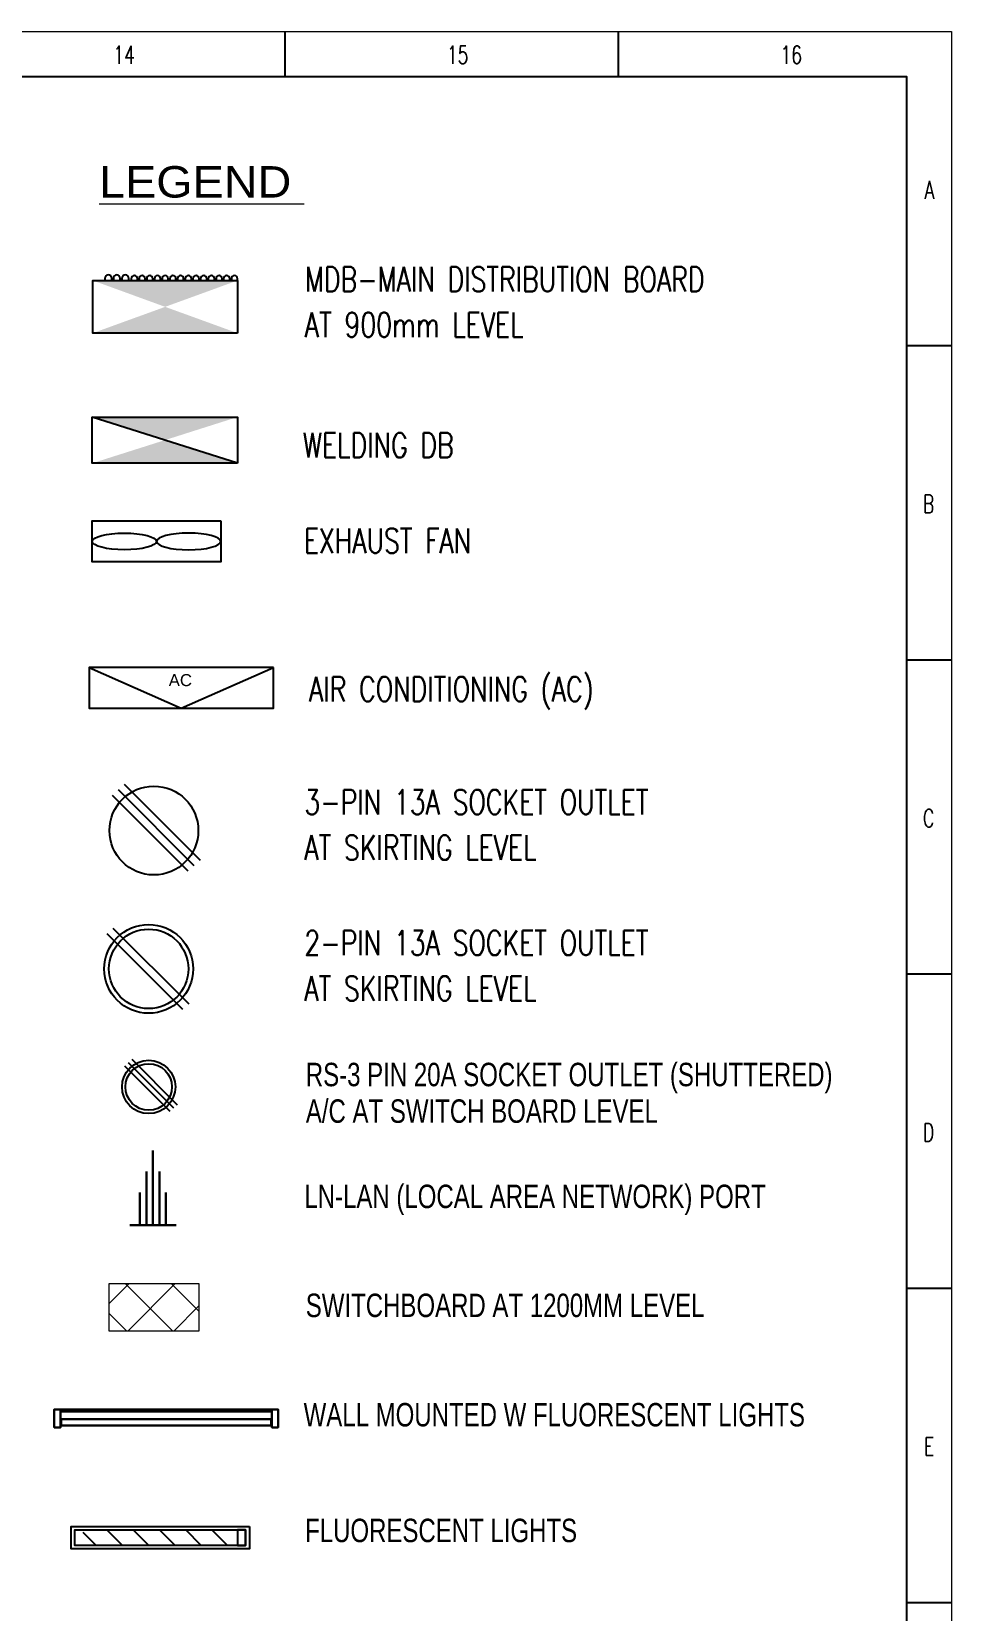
# Model space of a CAD drawing. Header units: inches. Extents: x 345 to 1189, y 67 to 663.
# Drawn here: x 1043.8 to 1189.4, y 413.4 to 663.5 of the extents above; entities that cross this region are included whole.
import ezdxf

# ---------------------------------------------------------------- set-up
doc = ezdxf.new("R2010")
doc.units = ezdxf.units.IN
doc.header["$MEASUREMENT"] = 0
for name, color, linetype, lineweight in [('E-LAN', 6, 'Continuous', 30), ('E-Legend', 7, 'Continuous', 30), ('E-MDB', 1, 'Continuous', 30), ('E-WTL-Wall-Tube-Light', 7, 'Continuous', 30), ('Switchboard', 30, 'Continuous', 13)]:
    doc.layers.add(name, color=color, linetype=linetype, lineweight=lineweight)
for name, color, linetype in [('Exhaust Fans', 7, 'Continuous'), ('HVAC', 44, 'Continuous'), ('Panels', 1, 'Continuous'), ('Sockets', 7, 'Continuous')]:
    doc.layers.add(name, color=color, linetype=linetype)
doc.styles.get("Standard").update_dxf_attribs({"font": 'arial.ttf'})
doc.styles.add('Swiss721', font='swisscl.ttf')
doc.styles.add('TAVE1', font='ROMANS.shx', dxfattribs={"width": 0.75})
doc.styles.add('TEG BORDER', font='txt_qlt.shx', dxfattribs={"width": 0.7, "bigfont": 'hztxt.shx'})
doc.styles.add('TIMES', font='ARIALN.TTF')

# ---------------------------------------------------------------- blocks, each defined once
blk = doc.blocks.new('252 BORDER A2')
for p, q in [((519.75, 420), (519.75, 415)), ((556.87, 420), (556.87, 415)), ((594, 385), (589, 385)), ((594, 350), (589, 350)), ((594, 315), (589, 315)), ((594, 280), (589, 280)), ((594, 245), (589, 245))]:
    blk.add_line(p, q)
at = {"color": 5, "lineweight": 15}
blk.add_lwpolyline([(0, 420), (594, 420), (594, 0), (0, 0)], close=True, dxfattribs=at)
blk.add_lwpolyline([(5, 415), (589, 415), (589, 5), (5, 5)], close=True)
at = {"char_height": 2, "width": 2, "style": 'TEG BORDER'}
for s, insert, attachment_point in [('\\pi-0.033333;14', (500.67, 418.41), 1), ('\\pi2.2204e-016;15', (537.8, 418.41), 1), ('\\pi0.033333;16', (574.92, 418.41), 1), ('A', (592.09, 403.39), 3), ('B', (592.09, 368.39), 3), ('C', (592.09, 333.39), 3), ('D', (592.09, 298.39), 3), ('E', (592.09, 263.39), 3)]:
    blk.add_mtext(s, dxfattribs=dict(at, insert=insert, attachment_point=attachment_point))
blk = doc.blocks.new('A$C63C712C3')
at = {"ltscale": 2}
for p, q in [((39.8, 42), (33.8, 42)), ((39.8, 15.9), (33.8, 15.9)), ((1230.6, 42), (1236.6, 42)), ((1230.6, 15.9), (1236.6, 15.9))]:
    blk.add_line(p, q, dxfattribs=at)
for points in [[(35.5, 102.6), (0, 102.6), (0, 0), (35.5, 0)], [(35.5, 102.6), (1235.5, 102.6), (1235.5, 90.2), (35.5, 90.2)], [(1235.5, 102.6), (1270.9, 102.6), (1270.9, 0), (1235.5, 0)], [(39.8, 47.6), (1230.6, 47.6), (1230.6, 10.1), (39.8, 10.1)]]:
    blk.add_lwpolyline(points, close=True, dxfattribs=at)
blk = doc.blocks.new('ASDSAETR')
for p, q in [((51404, -7188.31), (51404, -7197.3)), ((51404, -7190.29), (51410.36, -7190.29)), ((51404, -7191.55), (51414.43, -7191.55)), ((51404, -7192.81), (51418.49, -7192.81)), ((51404, -7194.07), (51414.43, -7194.07)), ((51404, -7195.33), (51410.36, -7195.33))]:
    blk.add_line(p, q)

msp = doc.modelspace()

# ---------------------------------------------------------------- hatches: boundary and pattern name
h = msp.add_hatch(color=190)
h.dxf.hatch_style = 1
h.paths.add_polyline_path([(1068.43, 602.48), (1053.39, 602.48), (1064.89, 598.82), (1068.43, 599.95)])
h.paths.add_polyline_path([(1068.43, 597.7), (1064.89, 598.82), (1053.39, 595.17), (1068.43, 595.17)])
h.paths.add_polyline_path([(1076.39, 602.48), (1068.43, 602.48), (1068.43, 599.95)])
h.paths.add_polyline_path([(1068.43, 597.7), (1068.43, 595.17), (1076.39, 595.17)])
h = msp.add_hatch()
h.set_pattern_fill('ANSI31', color=256, scale=23.540904, angle=90)
h.set_pattern_definition([(135, (1124.502, 290.9468), (-2.08074, -2.08074), [])])
h.paths.add_polyline_path([(1051.91, 426.34), (1051.91, 423.87), (1076.4, 423.87), (1076.4, 426.34)])
at = {"layer": 'Panels'}
h = msp.add_hatch(color=256, dxfattribs=at)
h.dxf.hatch_style = 1
h.paths.add_polyline_path([(1064.93, 619.92), (1053.47, 615.76), (1076.39, 615.76)])
h.paths.add_polyline_path([(1053.47, 624.09), (1064.93, 619.92), (1076.39, 624.09)])
at = {"layer": 'Switchboard'}
h = msp.add_hatch(dxfattribs=at)
h.set_pattern_fill('ANSI37', color=256, scale=41.196582, angle=180)
h.set_pattern_definition([(225, (1379.356, 996.641), (3.641298, -3.641298), []), (315, (1379.356, 996.641), (3.641298, 3.641298), [])])
h.paths.add_polyline_path([(1056.07, 465.34), (1056.07, 457.8), (1070.27, 457.8), (1070.27, 465.34)])

# ---------------------------------------------------------------- linework, layer by layer
at = {"color": 190}
msp.add_line((1076.39, 595.17), (1053.39, 602.48), dxfattribs=at)
msp.add_lwpolyline([(1076.39, 595.17), (1053.39, 595.17), (1053.39, 602.48), (1076.39, 602.48)], close=True, dxfattribs=at)
for points in [[(1078.28, 426.84), (1078.28, 423.31), (1050.03, 423.31), (1050.03, 426.84)], [(1077.66, 426.34), (1077.66, 423.87), (1050.65, 423.87), (1050.65, 426.34)], [(1077.66, 423.87), (1077.66, 426.34), (1076.4, 426.34), (1076.4, 423.87)]]:
    msp.add_lwpolyline(points, close=True)
at = {"layer": 'Exhaust Fans'}
msp.add_lwpolyline([(1073.72, 586.03), (1073.72, 579.55), (1053.39, 579.55), (1053.39, 586.03)], close=True, dxfattribs=at)
msp.add_ellipse((1058.47, 582.79), major_axis=(5.08, 0), ratio=0.260631, dxfattribs=at)
at = {"layer": 'Exhaust Fans', "extrusion": (0, 0, -1)}
msp.add_ellipse((1068.64, 582.79), major_axis=(-5.08, 0), ratio=0.260631, dxfattribs=at)
at = {"layer": 'HVAC'}
for p, q in [((1052.89, 562.85), (1067.47, 556.41)), ((1067.47, 556.41), (1082.06, 562.85))]:
    msp.add_line(p, q, dxfattribs=at)
msp.add_lwpolyline([(1082.06, 562.85), (1052.89, 562.85), (1052.89, 556.41), (1082.06, 556.41)], close=True, dxfattribs=at)
at = {"layer": 'Panels'}
msp.add_lwpolyline([(1076.39, 615.76), (1053.47, 615.76), (1053.47, 624.09), (1076.39, 624.09)], close=True, dxfattribs=at)
for points in [[(1056.46, 624.1), (1056.46, 624.42, 1), (1055.37, 624.42), (1055.37, 624.1)], [(1057.82, 624.1), (1057.82, 624.42, 1), (1056.73, 624.42), (1056.73, 624.1)], [(1059.18, 624.1), (1059.18, 624.42, 1), (1058.09, 624.42), (1058.09, 624.1)], [(1060.54, 624.09), (1060.54, 624.38, 1), (1059.56, 624.38), (1059.56, 624.09)], [(1061.76, 624.09), (1061.76, 624.38, 1), (1060.79, 624.38), (1060.79, 624.09)], [(1062.98, 624.09), (1062.98, 624.38, 1), (1062, 624.38), (1062, 624.09)], [(1064.2, 624.09), (1064.2, 624.38, 1), (1063.23, 624.38), (1063.23, 624.09)], [(1065.41, 624.09), (1065.41, 624.38, 1), (1064.44, 624.38), (1064.44, 624.09)], [(1066.64, 624.09), (1066.64, 624.38, 1), (1065.66, 624.38), (1065.66, 624.09)], [(1067.85, 624.09), (1067.85, 624.38, 1), (1066.88, 624.38), (1066.88, 624.09)], [(1069.09, 624.09), (1069.09, 624.38, 1), (1068.11, 624.38), (1068.11, 624.09)], [(1070.3, 624.09), (1070.3, 624.38, 1), (1069.33, 624.38), (1069.33, 624.09)], [(1071.51, 624.09), (1071.51, 624.38, 1), (1070.54, 624.38), (1070.54, 624.09)], [(1072.73, 624.09), (1072.73, 624.38, 1), (1071.76, 624.38), (1071.76, 624.09)], [(1073.95, 624.09), (1073.95, 624.38, 1), (1072.98, 624.38), (1072.98, 624.09)], [(1075.15, 624.09), (1075.15, 624.38, 1), (1074.17, 624.38), (1074.17, 624.09)], [(1076.39, 624.09), (1076.39, 624.38, 1), (1075.41, 624.38), (1075.41, 624.09)]]:
    msp.add_lwpolyline(points, format="xyb", dxfattribs=at)
at = {"layer": 'Sockets', "color": 5}
for p, q in [((1069.54, 531.44), (1057.54, 543.44)), ((1070.51, 532.3), (1058.51, 544.31)), ((1068.57, 530.57), (1056.57, 542.58))]:
    msp.add_line(p, q, dxfattribs=at)
at = {"layer": 'Sockets', "color": 3}
for p, q in [((1067.75, 508.67), (1055.75, 520.68)), ((1068.73, 509.54), (1056.72, 521.54)), ((1059.07, 500.31), (1066.27, 493.11)), ((1059.65, 500.83), (1066.85, 493.63)), ((1058.48, 499.79), (1065.69, 492.59))]:
    msp.add_line(p, q, dxfattribs=at)
at = {"layer": 'Sockets', "color": 5}
msp.add_circle((1063.14, 537.02), 7.03, dxfattribs=at)
at = {"layer": 'Sockets', "color": 3}
for centre, radius in [((1062.32, 515.12), 7.03), ((1062.32, 515.12), 6.29), ((1062.32, 496.44), 4.22), ((1062.32, 496.44), 3.68)]:
    msp.add_circle(centre, radius, dxfattribs=at)
at = {"layer": 'Switchboard'}
msp.add_lwpolyline([(1070.27, 457.8), (1056.07, 457.8), (1056.07, 465.34), (1070.27, 465.34)], close=True, dxfattribs=at)

# ---------------------------------------------------------------- block references
at = {"xscale": 1.4211126, "yscale": 1.4211126, "zscale": 1.4211126}
msp.add_blockref('252 BORDER A2', (345.26, 66.62), dxfattribs=at)
at = {"layer": 'E-LAN', "lineweight": -2, "xscale": 0.8164800000000004, "yscale": 0.8164800000000004, "zscale": 0.8164800000000004, "rotation": 89.99999999999999}
msp.add_blockref('ASDSAETR', (-4809.8, -41495.78), dxfattribs=at)
at = {"layer": 'E-WTL-Wall-Tube-Light', "lineweight": 0, "xscale": 0.02788986708809698, "yscale": 0.02788986709574277, "zscale": 0.02788986709811035}
msp.add_blockref('A$C63C712C3', (1047.37, 442.54), dxfattribs=at)

# ---------------------------------------------------------------- texts
at = {"layer": 'E-Legend', "lineweight": 0, "style": 'TIMES', "width": 1.3}
msp.add_text('%%ULEGEND ', height=4.972, dxfattribs=at).set_placement((1054.46, 637.22))
at = {"layer": 'E-MDB', "color": 0, "lineweight": 0, "style": 'TAVE1', "width": 0.75}
for s, height, p in [('MDB-MAIN DISTRIBUTION BOARD', 3.9061, (1087.04, 622.33)), ('AT 900mm LEVEL', 3.9061, (1087.04, 615.13)), ('WELDING DB', 3.906, (1086.76, 596.07)), ('EXHAUST FAN', 3.9061, (1086.89, 580.93)), ('AIR CONDITIONING (AC)', 3.9061, (1087.72, 557.46)), ('3-PIN 13A SOCKET OUTLET ', 3.9061, (1086.96, 539.57)), ('AT SKIRTING LEVEL', 3.9061, (1086.96, 532.37)), ('2-PIN 13A SOCKET OUTLET', 3.9061, (1086.96, 517.27)), ('AT SKIRTING LEVEL', 3.9061, (1086.96, 510.07))]:
    msp.add_text(s, height=height, dxfattribs=at).set_placement(p)
at = {"layer": 'HVAC'}
msp.add_text('AC', height=1.902, dxfattribs=at).set_placement((1065.49, 559.88))
at = {"layer": 'Sockets', "color": 0, "style": 'Swiss721'}
for s, p in [('RS-3 PIN 20A SOCKET OUTLET (SHUTTERED)', (1087.2, 496.55)), ('A/C AT SWITCH BOARD LEVEL', (1087.2, 490.76)), ('LN-LAN (LOCAL AREA NETWORK) PORT', (1086.97, 477.26)), ('SWITCHBOARD AT 1200MM LEVEL', (1087.19, 460.01)), ('WALL MOUNTED W FLUORESCENT LIGHTS ', (1086.85, 442.7)), ('FLUORESCENT LIGHTS ', (1087.08, 424.38))]:
    msp.add_text(s, height=3.7068, dxfattribs=at).set_placement(p)

doc.saveas('drawing.dxf')
